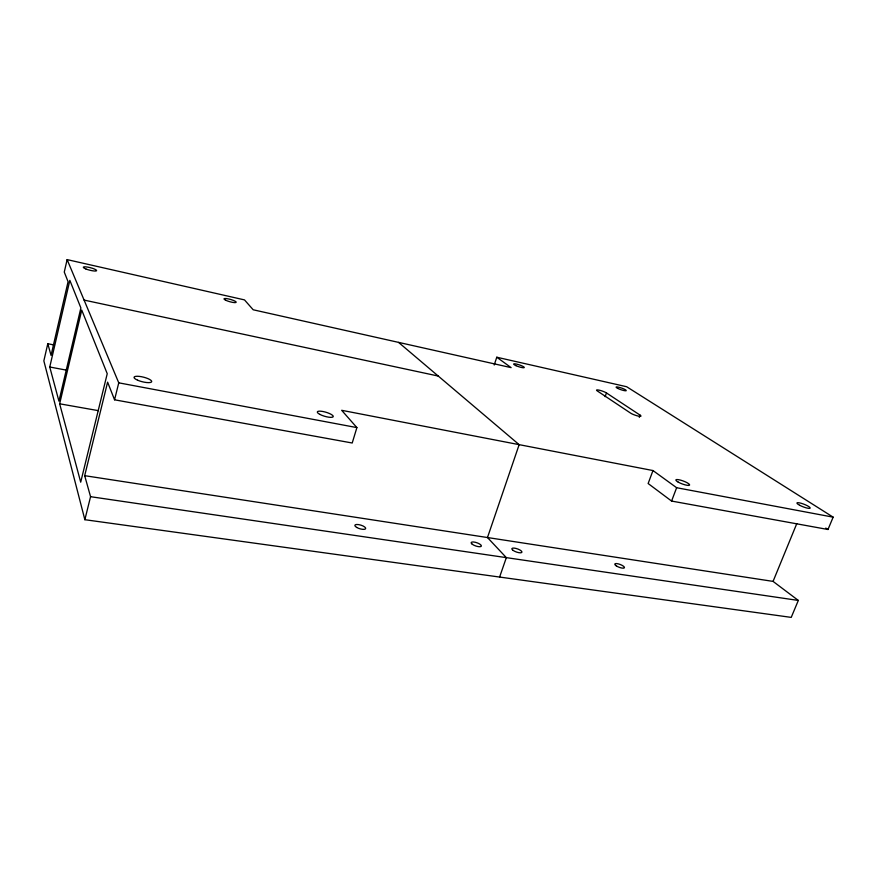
<?xml version="1.0" encoding="UTF-8"?>
<svg xmlns="http://www.w3.org/2000/svg" width="877" height="877" viewBox="0 0 877 877"><rect width="100%" height="100%" fill="white"/><g stroke="black" fill="none" stroke-linecap="round" stroke-linejoin="round"><path stroke-width="1.32" d="M54.495 345.056L47.797 343.729L43.85 360.875L84.861 519.699L791.229 617.386L798.322 600.438L773.065 581.396L84.685 475.674L107.608 382.153L114.558 399.802L352.214 443.006L356.895 427.603L341.668 410.304L652.981 470.554L676.638 487.722L833.15 517.156L827.987 529.5L671.574 501.063L648.136 483.523L652.981 470.554M494.211 365.018L496.777 357.224L511.116 367.627L253.19 309.778L244.497 299.901L67.134 259.614L64.273 272.067L68.077 281.736L51.052 355.382L47.797 343.729M49.759 367.003L69.831 280.344L80.881 307.926L58.934 401.151L49.759 367.003L67.189 370.291M59.647 403.804L81.736 310.074L107.235 373.712L80.706 482.175L59.647 403.804L98.388 410.655M84.861 519.699L90.561 496.689L84.685 475.674M114.558 399.802L118.757 382.832L67.134 259.614M499.605 577.055L506.347 557.64L487.48 537.535L519.151 444.661L398.564 342.392M605.141 396.645L606.456 392.951A5.624 0.965 19 0 0 599.188 390.166A5.624 0.965 19 0 0 597.226 390.89L630.552 413.089A5.931 1.052 19.3 0 0 638.281 416.082A5.931 1.052 19.3 0 0 640.122 415.161L606.456 392.951M639.311 417.375L640.122 415.161M671.574 501.063L676.638 487.722M773.065 581.396L796.798 523.58M90.561 496.689L798.322 600.438M118.757 382.832L356.895 427.603M84.093 300.087L438.248 376.047M496.777 357.224L626.627 386.724L833.15 517.156M825.772 528.064L827.987 529.5M472.275 544.266A5.405 1.721 19 0 0 481.067 546.459A5.405 1.721 19 0 0 475.444 542.315A5.405 1.721 19 0 0 472.275 544.266M356.698 527.439A5.646 1.886 17.1 0 0 365.599 528.754A5.646 1.886 17.1 0 0 358.55 524.599A5.646 1.886 17.1 0 0 356.698 527.439M225.597 300.186A6.347 1.195 15.7 0 0 235.946 302.51A6.347 1.195 15.7 0 0 228.765 298.991A6.347 1.195 15.7 0 0 225.597 300.186M85.836 268.943A6.852 1.283 14.4 0 0 96.547 270.752A6.852 1.283 14.4 0 0 87.536 267.09A6.852 1.283 14.4 0 0 85.836 268.943M319.842 414.382A8.31 2.127 16.4 0 0 333.074 416.882A8.31 2.127 16.4 0 0 322.933 411.499A8.31 2.127 16.4 0 0 319.842 414.382M137.645 380.212A9.099 2.379 14 0 0 151.666 381.747A9.099 2.379 14 0 0 139.29 376.386A9.099 2.379 14 0 0 137.645 380.212M513.1 550.383A5.328 1.655 19.6 0 0 521.683 552.532A5.328 1.655 19.6 0 0 515.939 548.421A5.328 1.655 19.6 0 0 513.1 550.383M616.268 565.851A5.163 1.502 21 0 0 624.347 567.89A5.163 1.502 21 0 0 618.307 563.867A5.163 1.502 21 0 0 616.268 565.851M799.714 505.295A7.104 1.37 21.2 0 0 810.162 508.123A7.104 1.37 21.2 0 0 800.778 503.168A7.104 1.37 21.2 0 0 799.714 505.295M678.239 482.142A7.323 1.557 20.4 0 0 689.508 485.167A7.323 1.557 20.4 0 0 680.497 480.114A7.323 1.557 20.4 0 0 678.239 482.142M516.027 365.687A5.591 0.965 18.3 0 0 524.293 367.54A5.591 0.965 18.3 0 0 516.641 364.119A5.591 0.965 18.3 0 0 516.027 365.687M617.616 388.336A5.405 0.888 19 0 0 626.134 390.736A5.405 0.888 19 0 0 619.743 387.481A5.405 0.888 19 0 0 617.616 388.336"/></g></svg>
